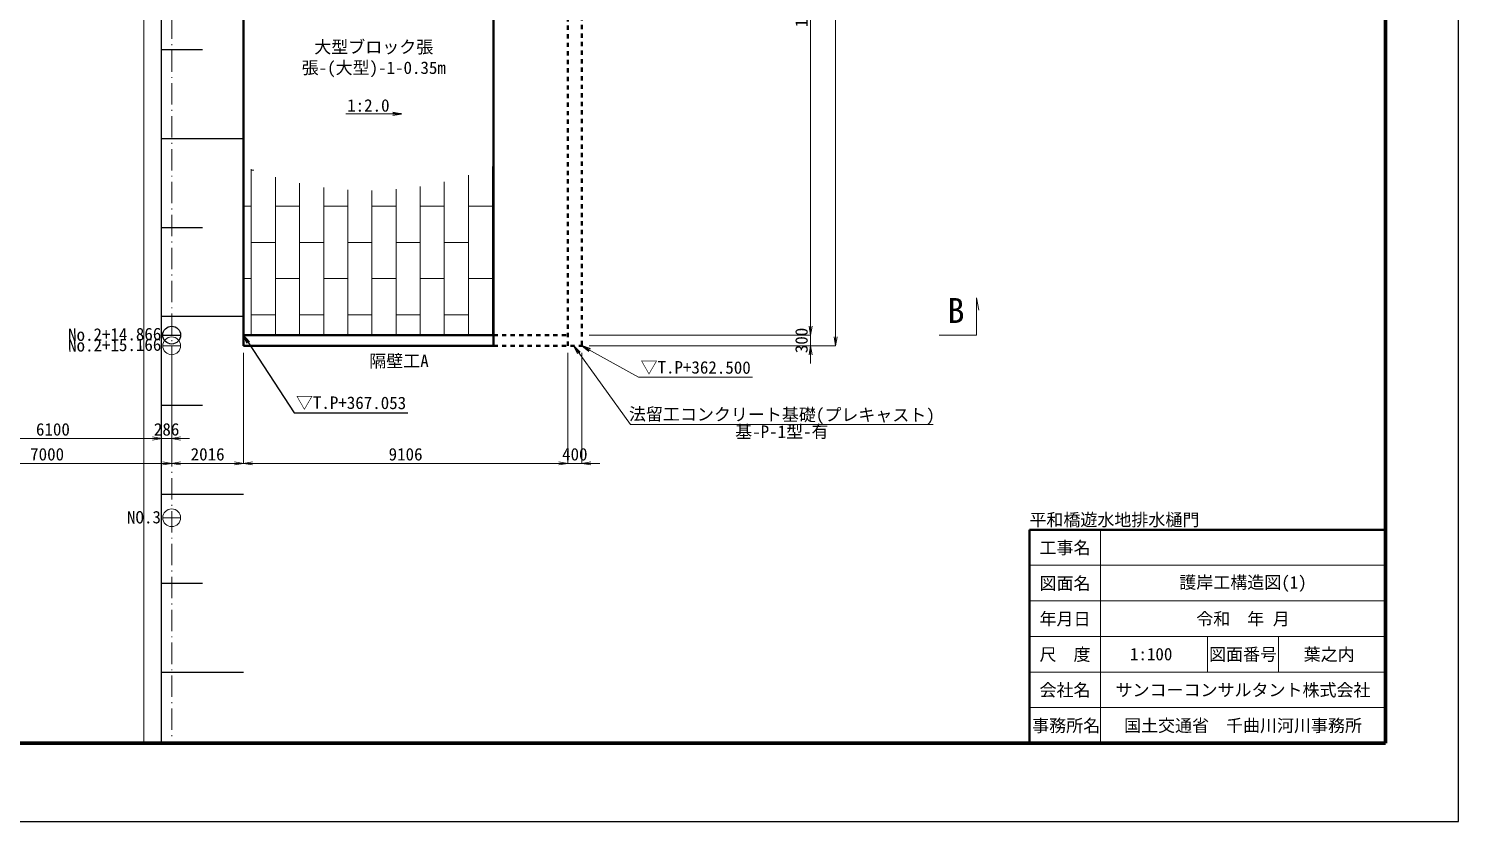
# Model space of a CAD drawing. Header units: millimetres. Extents: x 691041 to 859017, y -32657 to 158873.
# Drawn here: x 759074 to 799236, y 41223 to 63510 of the extents above; entities that cross this region are included whole.
import ezdxf
from ezdxf.enums import TextEntityAlignment as Align

# ---------------------------------------------------------------- set-up
doc = ezdxf.new("R2010")
doc.units = ezdxf.units.MM
doc.header["$LTSCALE"] = 100
doc.header["$PDSIZE"] = 300
doc.linetypes.add('SXF_一点短鎖線', pattern=[9.25, 6, -1.5, 0.25, -1.5])
doc.linetypes.add('SXF_跳び破線', pattern=[12, 6, -6])
doc.layers.get('Defpoints').update_dxf_attribs({"color": 153})
for name, color, linetype, lineweight in [('D-BMK', 2, 'SXF_一点短鎖線', 13), ('D-BMK-HTXT', 7, 'Continuous', 13), ('D-BYP-STR1', 2, 'Continuous', 13), ('D-BYP-STR2', 6, 'Continuous', 25), ('D-BYP-STR3', 3, 'Continuous', 25), ('D-STR', 1, 'Continuous', 50), ('D-STR-DIM', 7, 'Continuous', 13), ('D-STR-HTXT', 7, 'Continuous', 13), ('D-STR-TXT', 7, 'Continuous', 13), ('D-TTL', 2, 'Continuous', 140), ('D-TTL-FRAM', 2, 'Continuous', 50), ('D-TTL-LINE', 7, 'Continuous', 13), ('D-TTL-TXT', 7, 'Continuous', 13)]:
    doc.layers.add(name, color=color, linetype=linetype, lineweight=lineweight)
doc.styles.add('MS ゴシック', font='MS Gothic.ttf')
doc.styles.add('ＭＳ ゴシック', font='MS Gothic.ttf')
doc.dimstyles.new('DIM-100-F', dxfattribs={"dimscale": 100, "dimtxt": 3.5, "dimasz": 2.5, "dimexe": 0, "dimexo": 2, "dimgap": 0.8, "dimtad": 1, "dimdec": 0, "dimzin": 0, "dimdsep": 46, "dimtxsty": 'MS ゴシック', "dimblk": 'OPEN', "dimcen": 0.1, "dimclrd": 256, "dimclre": 256, "dimclrt": 256, "dimaunit": 1, "dimadec": 4, "dimazin": 0, "dimtfac": 1, "dimtdec": 0, "dimtmove": 2, "dimatfit": 3, "dimldrblk": 'OPEN', "dimfxl": 1, "dimtolj": 1, "dimtzin": 0, "dimlwd": -1, "dimlwe": -1, "dimarcsym": 2})

# ---------------------------------------------------------------- blocks, each defined once
blk = doc.blocks.new('_Open')
at = {"color": 0, "linetype": 'ByBlock', "lineweight": -2}
for p, q in [((-1, 0.17), (0, 0)), ((-1, -0.17), (0, 0)), ((0, 0), (-1, 0))]:
    blk.add_line(p, q, dxfattribs=at)
blk = doc.blocks.new('*D21')
at = {"layer": 'D-STR-DIM', "ltscale": 0.2, "transparency": 16777216}
for p, q in [((774416, 73393), (781040, 73393)), ((781040, 73143), (781040, 55143)), ((774816, 54893), (781040, 54893))]:
    blk.add_line(p, q, dxfattribs=at)
at = {"layer": 'Defpoints', "color": 0, "ltscale": 0.2, "transparency": 16777216}
for p in [(774216, 73393), (774616, 54893), (781040, 54893)]:
    blk.add_point(p, dxfattribs=at)
at = {"layer": 'D-STR-DIM', "ltscale": 0.2, "transparency": 16777216, "xscale": 250, "yscale": 250, "zscale": 250}
for p, rotation in [((781040, 73393), 90), ((781040, 54893), 270)]:
    blk.add_blockref('_Open', p, dxfattribs=dict(at, rotation=rotation))
at = {"layer": 'D-STR-DIM', "ltscale": 0.2, "transparency": 16777216, "insert": (780785, 64143), "char_height": 350, "attachment_point": 5, "rotation": 90, "style": 'MS ゴシック'}
blk.add_mtext('\\A1;18500', dxfattribs=at)
blk = doc.blocks.new('*D23')
at = {"layer": 'D-STR-DIM', "ltscale": 0.2, "transparency": 16777216}
for p, q in [((774816, 87393), (781740, 87393)), ((781740, 87143), (781740, 54843)), ((774816, 54593), (781740, 54593))]:
    blk.add_line(p, q, dxfattribs=at)
at = {"layer": 'Defpoints', "color": 0, "ltscale": 0.2, "transparency": 16777216}
for p in [(774616, 87393), (774616, 54593), (781740, 54593)]:
    blk.add_point(p, dxfattribs=at)
at = {"layer": 'D-STR-DIM', "ltscale": 0.2, "transparency": 16777216, "xscale": 250, "yscale": 250, "zscale": 250}
for p, rotation in [((781740, 87393), 90), ((781740, 54593), 270)]:
    blk.add_blockref('_Open', p, dxfattribs=dict(at, rotation=rotation))
at = {"layer": 'D-STR-DIM', "ltscale": 0.2, "transparency": 16777216, "insert": (781485, 70993), "char_height": 350, "attachment_point": 5, "rotation": 90, "style": 'MS ゴシック'}
blk.add_mtext('\\A1;32800', dxfattribs=at)
blk = doc.blocks.new('*D57')
at = {"layer": 'D-STR-DIM', "ltscale": 1500, "transparency": 16777216}
for p, q in [((781040, 55143), (781040, 55393)), ((774816, 54893), (781040, 54893)), ((781040, 54893), (781040, 54593)), ((774816, 54593), (781040, 54593)), ((781040, 54343), (781040, 54093))]:
    blk.add_line(p, q, dxfattribs=at)
at = {"layer": 'Defpoints', "color": 0, "ltscale": 1500, "transparency": 16777216}
for p in [(774616, 54893, 354000), (774616, 54593, 354000), (781040, 54593)]:
    blk.add_point(p, dxfattribs=at)
at = {"layer": 'D-STR-DIM', "ltscale": 1500, "transparency": 16777216, "xscale": 250, "yscale": 250, "zscale": 250}
for p, rotation in [((781040, 54893), 270), ((781040, 54593), 90)]:
    blk.add_blockref('_Open', p, dxfattribs=dict(at, rotation=rotation))
at = {"layer": 'D-STR-DIM', "ltscale": 1500, "transparency": 16777216, "insert": (780785, 54743), "char_height": 350, "attachment_point": 5, "rotation": 90, "style": 'MS ゴシック'}
blk.add_mtext('\\A1;300', dxfattribs=at)
blk = doc.blocks.new('*D119')
at = {"layer": 'D-STR-DIM', "ltscale": 1500, "transparency": 16777216}
for p, q in [((774216, 54393), (774216, 51287)), ((774616, 54393), (774616, 51287)), ((773966, 51287), (773716, 51287)), ((774616, 51287), (774216, 51287)), ((774866, 51287), (775116, 51287))]:
    blk.add_line(p, q, dxfattribs=at)
at = {"layer": 'Defpoints', "color": 0, "ltscale": 1500, "transparency": 16777216}
for p in [(774216, 54593, 354000), (774616, 54593, 354000), (774216, 51287)]:
    blk.add_point(p, dxfattribs=at)
at = {"layer": 'D-STR-DIM', "ltscale": 1500, "transparency": 16777216, "xscale": 250, "yscale": 250, "zscale": 250}
blk.add_blockref('_Open', (774216, 51287), dxfattribs=at)
at = {"layer": 'D-STR-DIM', "ltscale": 1500, "transparency": 16777216, "xscale": 250, "yscale": 250, "zscale": 250, "rotation": 180}
blk.add_blockref('_Open', (774616, 51287), dxfattribs=at)
at = {"layer": 'D-STR-DIM', "ltscale": 1500, "transparency": 16777216, "insert": (774416, 51542), "char_height": 350, "attachment_point": 5, "style": 'MS ゴシック'}
blk.add_mtext('\\A1;400', dxfattribs=at)
blk = doc.blocks.new('*D120')
at = {"layer": 'D-STR-DIM', "transparency": 16777216}
for p, q in [((765110, 54393), (765110, 51287)), ((774216, 54393), (774216, 51287)), ((773966, 51287), (765360, 51287))]:
    blk.add_line(p, q, dxfattribs=at)
at = {"layer": 'Defpoints', "color": 0, "transparency": 16777216}
for p in [(765110, 54593, 354000), (774216, 54593, 354000), (765110, 51287)]:
    blk.add_point(p, dxfattribs=at)
at = {"layer": 'D-STR-DIM', "transparency": 16777216, "xscale": 250, "yscale": 250, "zscale": 250, "rotation": 180}
blk.add_blockref('_Open', (765110, 51287), dxfattribs=at)
at = {"layer": 'D-STR-DIM', "transparency": 16777216, "xscale": 250, "yscale": 250, "zscale": 250}
blk.add_blockref('_Open', (774216, 51287), dxfattribs=at)
at = {"layer": 'D-STR-DIM', "transparency": 16777216, "insert": (769663, 51542), "char_height": 350, "attachment_point": 5, "style": 'MS ゴシック'}
blk.add_mtext('\\A1;9106', dxfattribs=at)
blk = doc.blocks.new('*D121')
at = {"layer": 'D-STR-DIM', "transparency": 16777216}
for p, q in [((763094, 54393), (763094, 51287)), ((765110, 54393), (765110, 51287)), ((764860, 51287), (763344, 51287))]:
    blk.add_line(p, q, dxfattribs=at)
at = {"layer": 'Defpoints', "color": 0, "transparency": 16777216}
for p in [(763094, 54593, 354000), (765110, 54593, 354000), (763094, 51287)]:
    blk.add_point(p, dxfattribs=at)
at = {"layer": 'D-STR-DIM', "transparency": 16777216, "xscale": 250, "yscale": 250, "zscale": 250, "rotation": 180}
blk.add_blockref('_Open', (763094, 51287), dxfattribs=at)
at = {"layer": 'D-STR-DIM', "transparency": 16777216, "xscale": 250, "yscale": 250, "zscale": 250}
blk.add_blockref('_Open', (765110, 51287), dxfattribs=at)
at = {"layer": 'D-STR-DIM', "transparency": 16777216, "insert": (764102, 51542), "char_height": 350, "attachment_point": 5, "style": 'MS ゴシック'}
blk.add_mtext('\\A1;2016', dxfattribs=at)
blk = doc.blocks.new('*D122')
at = {"layer": 'D-STR-DIM', "transparency": 16777216}
for p, q in [((756094, 54393), (756094, 51287)), ((763094, 54393), (763094, 51287)), ((762844, 51287), (756344, 51287))]:
    blk.add_line(p, q, dxfattribs=at)
at = {"layer": 'Defpoints', "color": 0, "transparency": 16777216}
for p in [(756094, 54593, 354000), (763094, 54593, 354000), (756094, 51287)]:
    blk.add_point(p, dxfattribs=at)
at = {"layer": 'D-STR-DIM', "transparency": 16777216, "xscale": 250, "yscale": 250, "zscale": 250, "rotation": 180}
blk.add_blockref('_Open', (756094, 51287), dxfattribs=at)
at = {"layer": 'D-STR-DIM', "transparency": 16777216, "xscale": 250, "yscale": 250, "zscale": 250}
blk.add_blockref('_Open', (763094, 51287), dxfattribs=at)
at = {"layer": 'D-STR-DIM', "transparency": 16777216, "insert": (759594, 51542), "char_height": 350, "attachment_point": 5, "style": 'MS ゴシック'}
blk.add_mtext('\\A1;7000', dxfattribs=at)
blk = doc.blocks.new('*D127')
at = {"layer": 'D-STR-DIM', "transparency": 16777216}
for p, q in [((756707, 54393), (756707, 51987)), ((762807, 54393), (762807, 51987)), ((756957, 51987), (762557, 51987))]:
    blk.add_line(p, q, dxfattribs=at)
at = {"layer": 'Defpoints', "color": 0, "transparency": 16777216}
for p in [(756707, 54593, 354000), (762807, 54593, 354000), (762807, 51987)]:
    blk.add_point(p, dxfattribs=at)
at = {"layer": 'D-STR-DIM', "transparency": 16777216, "xscale": 250, "yscale": 250, "zscale": 250, "rotation": 180}
blk.add_blockref('_Open', (756707, 51987), dxfattribs=at)
at = {"layer": 'D-STR-DIM', "transparency": 16777216, "xscale": 250, "yscale": 250, "zscale": 250}
blk.add_blockref('_Open', (762807, 51987), dxfattribs=at)
at = {"layer": 'D-STR-DIM', "transparency": 16777216, "insert": (759757, 52242), "char_height": 350, "attachment_point": 5, "style": 'MS ゴシック'}
blk.add_mtext('\\A1;6100', dxfattribs=at)
blk = doc.blocks.new('*D128')
at = {"layer": 'D-STR-DIM', "transparency": 16777216}
for p, q in [((762807, 54393), (762807, 51987)), ((763094, 54393), (763094, 51987)), ((762557, 51987), (762307, 51987)), ((762807, 51987), (763094, 51987)), ((763344, 51987), (763594, 51987))]:
    blk.add_line(p, q, dxfattribs=at)
at = {"layer": 'Defpoints', "color": 0, "transparency": 16777216}
for p in [(762807, 54593, 354000), (763094, 54593, 354000), (763094, 51987)]:
    blk.add_point(p, dxfattribs=at)
at = {"layer": 'D-STR-DIM', "transparency": 16777216, "xscale": 250, "yscale": 250, "zscale": 250}
blk.add_blockref('_Open', (762807, 51987), dxfattribs=at)
at = {"layer": 'D-STR-DIM', "transparency": 16777216, "xscale": 250, "yscale": 250, "zscale": 250, "rotation": 180}
blk.add_blockref('_Open', (763094, 51987), dxfattribs=at)
at = {"layer": 'D-STR-DIM', "transparency": 16777216, "insert": (762950, 52242), "char_height": 350, "attachment_point": 5, "style": 'MS ゴシック'}
blk.add_mtext('\\A1;286', dxfattribs=at)

msp = doc.modelspace()

# ---------------------------------------------------------------- hatches: boundary and pattern name
at = {"layer": 'D-BYP-STR1'}
h = msp.add_hatch(dxfattribs=at)
h.set_pattern_fill('AR-BRSTD', color=256, scale=10, angle=90)
h.set_pattern_definition([(90, (105524.2, 800194.7), (-677.418, 4e-14), []), (180, (105524.2, 800194.7), (-677.418, -1016), [677.418, -677.418])])
edge = h.paths.add_edge_path()
edge.add_line((765109.7, 54893.1), (765109.7, 59644.9))
edge.add_arc((768620.6, 68318.8), 9357.5, 247.96325, 292.03675)
edge.add_line((772131.5, 59644.9), (772131.5, 54893.1))
edge.add_line((772131.5, 54893.1), (765109.7, 54893.1))

# ---------------------------------------------------------------- linework, layer by layer
at = {"layer": 'D-BMK', "linetype": 'SXF_一点短鎖線', "flags": 128}
msp.add_lwpolyline([(763093.5, 93423), (763093.5, 43423)], dxfattribs=at)
at = {"layer": 'D-BMK-HTXT'}
for p, q in [((762843.5, 54593.1), (763343.5, 54593.1)), ((762843.5, 49759.1, 0), (763343.5, 49759.1, 0))]:
    msp.add_line(p, q, dxfattribs=at)
for centre in [(763093.5, 54593.1), (763093.5, 49759.1, 0)]:
    msp.add_circle(centre, 250, dxfattribs=at)
at = {"layer": 'D-BYP-STR1'}
msp.add_line((762307.1, 43423), (762307.1, 73393.1), dxfattribs=at)
at = {"layer": 'D-BYP-STR2'}
for p, q in [((762807.2, 43423), (762807.2, 67843.1)), ((762807.2, 62923), (763958.4, 62923)), ((762807.2, 60423), (765109.7, 60423)), ((762807.2, 57923), (763958.4, 57923)), ((762807.2, 55423), (765109.7, 55423)), ((762807.2, 52923), (763958.4, 52923)), ((762807.2, 50423), (765109.7, 50423)), ((762807.2, 47923), (763958.4, 47923)), ((762807.2, 45423), (765109.7, 45423))]:
    msp.add_line(p, q, dxfattribs=at)
at = {"layer": 'D-STR', "ltscale": 0.2}
for p, q in [((765109.7, 54593.1), (765109.7, 87393.1)), ((772131.5, 69593.1), (772131.5, 54593.1)), ((765109.7, 54893.1), (772131.5, 54893.1)), ((765109.7, 54593.1), (772131.5, 54593.1))]:
    msp.add_line(p, q, dxfattribs=at)
at = {"layer": 'D-STR', "linetype": 'SXF_跳び破線', "ltscale": 0.2}
for p, q in [((774215.8, 54593.1), (774215.8, 70093.1)), ((774615.8, 70093.1), (774615.8, 54593.1)), ((772131.5, 54893.1), (774215.8, 54893.1)), ((772131.5, 54593.1), (774615.8, 54593.1))]:
    msp.add_line(p, q, dxfattribs=at)
at = {"layer": 'D-STR-HTXT'}
for p, q in [((776209.1, 53706.8, 354000), (779409.1, 53706.8)), ((775981.7, 52380.6), (784481.7, 52380.6))]:
    msp.add_line(p, q, dxfattribs=at)
at = {"layer": 'D-STR-HTXT', "linetype": 'Continuous', "elevation": 0}
msp.add_lwpolyline([(784651.7, 54893.1), (785701.7, 54893.1), (785701.7, 55943.1), (785762.5, 55598.4)], dxfattribs=at)
at = {"layer": 'Defpoints'}
for p, q in [((762843.5, 54893.1), (763343.5, 54893.1)), ((766530, 52713, 645500.6), (769729.5, 52713, 645500.6))]:
    msp.add_line(p, q, dxfattribs=at)
msp.add_circle((763093.5, 54893.1), 250, dxfattribs=at)

# ---------------------------------------------------------------- texts
at = {"layer": 'D-BMK-HTXT', "char_height": 350, "attachment_point": 4, "rotation": 0.5637, "style": 'ＭＳ ゴシック'}
for s, insert in [('No.2+15.166', (760182.7, 54599.9, 0)), ('NO.3 ', (761838.4, 49765.9, 0))]:
    msp.add_mtext(s, dxfattribs=dict(at, insert=insert))
at = {"layer": 'D-STR-HTXT', "linetype": 'Continuous', "style": 'ＭＳ ゴシック'}
msp.add_text('B', height=700, dxfattribs=at).set_placement((785124, 55236.3), align=Align.CENTER)
at = {"layer": 'D-STR-TXT', "style": 'ＭＳ ゴシック'}
msp.add_text('1:2.0', height=350, rotation=360, dxfattribs=at).set_placement((768617.6, 61174.9), align=Align.CENTER)
at = {"layer": 'D-STR-TXT', "ltscale": 0.01, "style": 'ＭＳ ゴシック'}
msp.add_text('隔壁工A', height=350, dxfattribs=at).set_placement((769478.2, 54167.4), align=Align.MIDDLE_CENTER)
at = {"layer": 'D-STR-TXT', "style": 'MS ゴシック'}
for s, rotation, p in [('▽T.P+362.500', 359.80039, (777809.1, 53706.8, 354000)), ('法留工コンクリート基礎(プレキャスト)', 359.80039, (780231.7, 52380.6)), (' 基-P-1型-有 ', 0.19961, (780233.3, 51900.8))]:
    msp.add_text(s, height=350, rotation=rotation, dxfattribs=at).set_placement(p, align=Align.BOTTOM_CENTER)
at = {"layer": 'D-STR-TXT', "ltscale": 0.01, "insert": (768769.5, 62655.1), "char_height": 350, "attachment_point": 5, "style": 'ＭＳ ゴシック'}
msp.add_mtext_dynamic_manual_height_columns('大型ブロック張\\P張-(大型)-1-0.35m', width=4010.552, gutter_width=1750, heights=[0], dxfattribs=at)
at = {"layer": 'Defpoints', "style": 'MS ゴシック'}
msp.add_text('▽T.P+367.053', height=350, rotation=359.80039, dxfattribs=at).set_placement((768129.7, 52713, 645500.6), align=Align.BOTTOM_CENTER)
at = {"layer": 'Defpoints', "insert": (760182.7, 54899.9, 0), "char_height": 350, "attachment_point": 4, "rotation": 0.5637, "style": 'ＭＳ ゴシック'}
msp.add_mtext('No.2+14.866', dxfattribs=at)

# ---------------------------------------------------------------- dimensions: what is measured, and where the dimension line sits
at = {"layer": 'D-STR-DIM', "ltscale": 0.2}
for base, p1, p2, picture, middle in [((781740.1, 54593.1), (774615.8, 87393.1), (774615.8, 54593.1), '*D23', (781485.1, 70993.1)), ((781040.1, 54893.1), (774215.8, 73393.1), (774615.8, 54893.1), '*D21', (780785.1, 64143.1))]:
    dim = msp.add_linear_dim(base=base, p1=p1, p2=p2, angle=90, dimstyle='DIM-100-F', dxfattribs=at)
    dim.commit()
    dim.dimension.update_dxf_attribs({"geometry": picture, "text_midpoint": middle})
at = {"layer": 'D-STR-DIM', "ltscale": 1500}
dim = msp.add_linear_dim(base=(781040.1, 54593.1, -354000), p1=(774615.8, 54893.1), p2=(774615.8, 54593.1), angle=90, dimstyle='DIM-100-F', override={"dimtix": 1}, dxfattribs=at)
dim.commit()
dim.dimension.update_dxf_attribs({"geometry": '*D57', "text_midpoint": (780785.1, 54743.1, -354000)})
at = {"layer": 'D-STR-DIM'}
for base, p1, p2, picture, middle in [((756093.5, 51287.1, -354000), (763093.5, 54593.1), (756093.5, 54593.1), '*D122', (759593.5, 51542.1, -354000)), ((762807.2, 51987.1, -354000), (756707.2, 54593.1), (762807.2, 54593.1), '*D127', (759757.2, 52242.1, -354000)), ((763093.5, 51987.1, -354000), (762807.2, 54593.1), (763093.5, 54593.1), '*D128', (762950.3, 52242.1, -354000)), ((763093.5, 51287.1, -354000), (765109.7, 54593.1), (763093.5, 54593.1), '*D121', (764101.6, 51542.1, -354000)), ((765109.7, 51287.1, -354000), (774215.8, 54593.1), (765109.7, 54593.1), '*D120', (769662.7, 51542.1, -354000))]:
    dim = msp.add_linear_dim(base=base, p1=p1, p2=p2, dimstyle='DIM-100-F', override={"dimtix": 1}, dxfattribs=at)
    dim.commit()
    dim.dimension.update_dxf_attribs({"geometry": picture, "text_midpoint": middle})
at = {"layer": 'D-STR-DIM', "ltscale": 1500}
dim = msp.add_linear_dim(base=(774215.8, 51287.1, -354000), p1=(774615.8, 54593.1), p2=(774215.8, 54593.1), dimstyle='DIM-100-F', override={"dimtix": 1}, dxfattribs=at)
dim.commit()
dim.dimension.update_dxf_attribs({"geometry": '*D119', "text_midpoint": (774415.8, 51542.1, -354000)})

# ---------------------------------------------------------------- leaders
at = {"layer": 'D-STR-HTXT', "ltscale": 1500}
msp.add_leader([(769550.4, 61116.1), (767988.5, 61116.1)], dimstyle='DIM-100-F', override={"dimgap": 0.8, "dimtad": 0}, dxfattribs=at)
at = {"layer": 'D-STR-HTXT'}
for points in [[(774388.4, 54593.1), (775981.7, 52380.6)], [(774615.8, 54593.1, 354000), (776209.1, 53706.8, 354000)]]:
    msp.add_leader(points, dimstyle='DIM-100-F', dxfattribs=at)
at = {"layer": 'Defpoints'}
msp.add_leader([(765109.7, 54893.1, 645500.6), (766530, 52713, 645500.6)], dimstyle='DIM-100-F', dxfattribs=at)

# ---------------------------------------------------------------- wipeouts: each hides what was drawn before it
msp.add_wipeout([(787185.7, 49423), (797185.7, 49423), (797185.7, 43423), (787185.7, 43423)]).dxf.layer = 'D-BYP-STR3'

# ---------------------------------------------------------------- next in the draw order: linework, layer by layer
at = {"layer": 'D-TTL'}
for p in [(797185.7, 98423), (717185.7, 43423)]:
    msp.add_line(p, (797185.7, 43423), dxfattribs=at)
at = {"layer": 'D-TTL-FRAM'}
for p, q in [((787185.7, 43423), (787185.7, 49423)), ((787185.7, 49423), (797185.7, 49423))]:
    msp.add_line(p, q, dxfattribs=at)
at = {"layer": 'D-TTL-LINE'}
for p, q in [((789185.7, 43423), (789185.7, 49423)), ((787185.7, 48423), (797185.7, 48423)), ((787185.7, 47423), (797185.7, 47423)), ((787185.7, 46423), (797185.7, 46423)), ((792185.7, 45423), (792185.7, 46423)), ((794185.7, 45423), (794185.7, 46423)), ((787185.7, 45423), (797185.7, 45423)), ((787185.7, 44423), (797185.7, 44423))]:
    msp.add_line(p, q, dxfattribs=at)
at = {"layer": 'Defpoints', "color": 1}
msp.add_lwpolyline([(715135.7, 100623), (715135.7, 41223), (799235.7, 41223), (799235.7, 100623)], close=True, dxfattribs=at)

# ---------------------------------------------------------------- next in the draw order: texts
at = {"layer": 'D-TTL-TXT', "style": 'MS ゴシック'}
msp.add_text('平和橋遊水地排水樋門', height=350, dxfattribs=at).set_placement((787185.7, 49423), align=Align.BOTTOM_LEFT)
for s, p in [('工事名', (788185.7, 48923)), ('図面名', (788185.7, 47923)), ('護岸工構造図(1)', (793185.7, 47923)), ('年月日', (788185.7, 46923)), ('令和  年 月', (793185.7, 46923)), ('尺\u3000度', (788185.7, 45923)), ('1:100', (790605.5, 45923)), ('図面番号', (793185.7, 45923)), ('葉之内', (795605.5, 45923)), ('会社名', (788185.7, 44923)), ('サンコーコンサルタント株式会社', (793185.7, 44923)), ('事務所名', (788217.8, 43923)), ('国土交通省\u3000千曲川河川事務所', (793185.7, 43923))]:
    msp.add_text(s, height=350, dxfattribs=at).set_placement(p, align=Align.MIDDLE)

doc.saveas('drawing.dxf')
